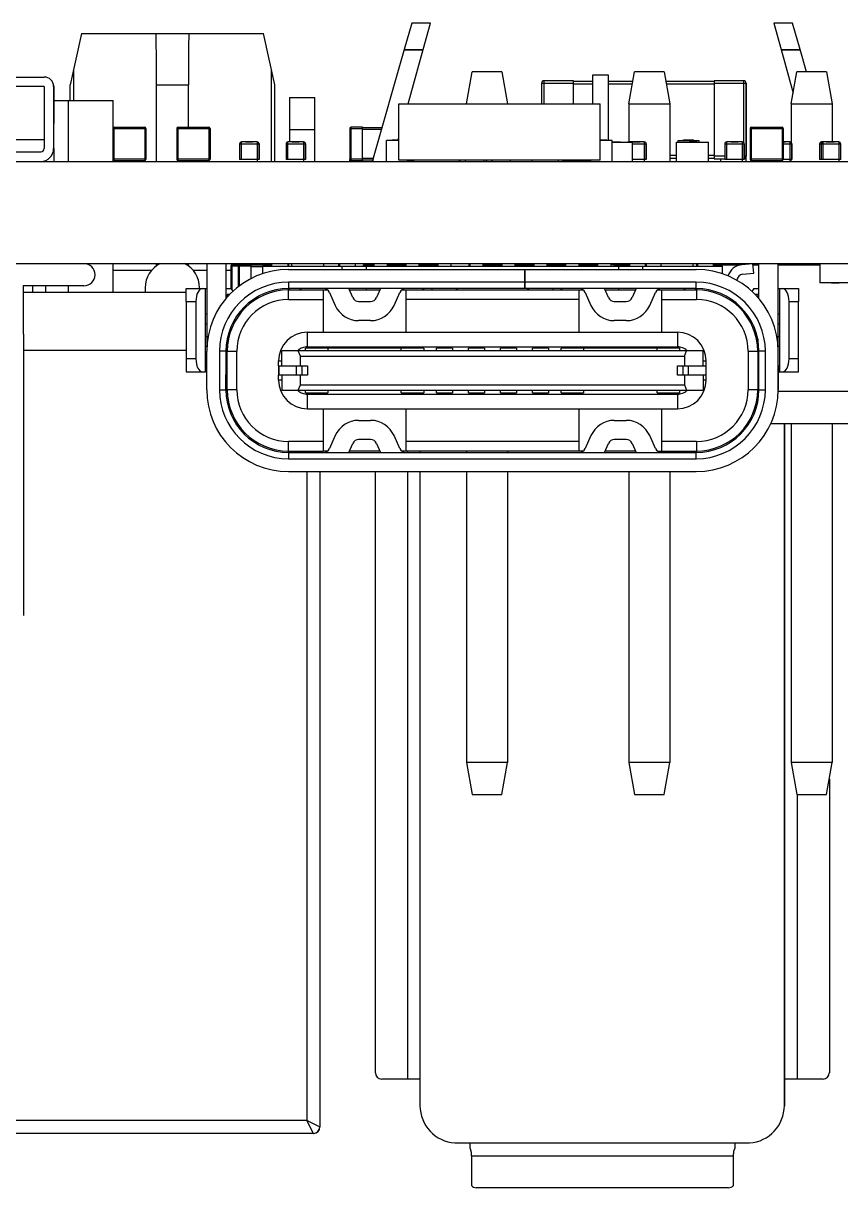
# Model space of a CAD drawing. Header units: inches. Extents: x -29 to 164, y -51 to 83.
# Drawn here: x 25.53 to 38.32, y 64.57 to 82.78 of the extents above; entities that cross this region are included whole.
import ezdxf

# ---------------------------------------------------------------- set-up
doc = ezdxf.new("R2010")
doc.units = ezdxf.units.IN
doc.header["$LTSCALE"] = 1.21
doc.header["$MEASUREMENT"] = 0
doc.layers.get('0').update_dxf_attribs({"linetype": 'CONTINUOUS'})

msp = doc.modelspace()

# ---------------------------------------------------------------- linework, layer by layer
at = {"color": 7, "linetype": 'Continuous'}
for p, q in [((31.606, 82.778), (31.488, 82.368)), ((31.901, 82.778), (31.606, 82.778)), ((31.787, 82.368), (31.901, 82.778)), ((37.27, 82.778), (37.384, 82.368)), ((37.566, 82.778), (37.27, 82.778)), ((37.683, 82.368), (37.566, 82.778)), ((26.439, 82.618), (26.264, 81.818)), ((26.439, 82.618), (29.289, 82.618)), ((29.464, 81.818), (29.289, 82.618)), ((31.488, 82.368), (31.004, 80.67)), ((31.488, 82.368), (31.787, 82.368)), ((31.488, 82.365), (31.786, 82.365)), ((31.551, 81.518), (31.787, 82.368)), ((37.384, 82.368), (37.574, 81.685)), ((37.384, 82.368), (37.683, 82.368)), ((37.385, 82.365), (37.684, 82.365)), ((37.783, 82.018), (37.683, 82.368)), ((26.314, 82.047), (26.314, 81.568)), ((27.613, 81.818), (27.613, 82.047)), ((28.113, 82.047), (28.113, 81.818)), ((29.414, 80.618), (29.414, 82.047)), ((32.465, 81.518), (32.553, 82.018)), ((33.017, 82.018), (32.553, 82.018)), ((33.017, 82.018), (33.105, 81.518)), ((34.436, 81.968), (34.436, 81.518)), ((34.686, 81.968), (34.436, 81.968)), ((34.686, 80.943), (34.686, 81.968)), ((35.005, 81.518), (35.093, 82.018)), ((35.557, 82.018), (35.093, 82.018)), ((35.557, 82.018), (35.645, 81.518)), ((37.545, 81.518), (37.633, 82.018)), ((38.097, 82.018), (37.633, 82.018)), ((38.097, 82.018), (38.185, 81.518)), ((14.806, 81.938), (25.855, 81.938)), ((25.855, 81.788), (14.806, 81.788)), ((25.855, 81.788), (25.855, 80.818)), ((26.005, 81.788), (26.005, 80.818)), ((26.008, 81.788), (26.008, 81.211)), ((26.264, 81.568), (26.264, 81.818)), ((27.613, 80.618), (27.613, 81.818)), ((27.613, 81.818), (28.113, 81.818)), ((28.113, 81.153), (28.113, 81.818)), ((29.464, 80.618), (29.464, 81.818)), ((33.638, 81.839), (33.638, 81.518)), ((33.638, 81.839), (34.138, 81.839)), ((33.678, 81.518), (33.678, 81.879)), ((34.138, 81.879), (33.678, 81.879)), ((34.138, 81.879), (34.138, 81.869)), ((34.138, 81.518), (34.138, 81.879)), ((34.436, 81.869), (34.138, 81.869)), ((34.138, 81.829), (34.436, 81.829)), ((34.139, 81.879), (34.139, 81.869)), ((35.067, 81.869), (34.687, 81.869)), ((34.687, 81.829), (35.06, 81.829)), ((36.338, 81.869), (35.583, 81.869)), ((35.59, 81.829), (36.338, 81.829)), ((36.338, 81.879), (36.338, 80.659)), ((36.798, 81.879), (36.338, 81.879)), ((36.338, 81.839), (36.838, 81.839)), ((36.798, 81.879), (36.798, 80.915)), ((36.838, 80.699), (36.838, 81.839)), ((36.838, 81.839), (36.838, 80.699)), ((36.839, 81.839), (36.839, 80.699)), ((29.693, 81.618), (29.693, 80.923)), ((29.693, 81.618), (30.093, 81.618)), ((30.093, 81.118), (30.093, 81.618)), ((26.008, 81.568), (26.937, 81.568)), ((26.237, 80.618), (26.237, 81.568)), ((26.937, 81.149), (26.937, 81.568)), ((31.404, 80.638), (31.404, 81.518)), ((31.404, 81.518), (34.554, 81.518)), ((34.554, 80.638), (34.554, 81.518)), ((34.555, 80.638), (34.555, 81.518)), ((35.005, 81.518), (35.005, 80.918)), ((35.005, 81.518), (35.645, 81.518)), ((35.645, 81.518), (35.645, 80.618)), ((37.545, 81.518), (37.545, 80.91)), ((37.545, 81.518), (38.185, 81.518)), ((38.185, 81.518), (38.185, 80.923)), ((26.007, 80.868), (26.007, 81.211)), ((26.007, 80.868), (26.007, 81.049)), ((26.929, 81.133), (26.929, 80.653)), ((26.929, 81.133), (27.449, 81.133)), ((26.949, 81.133), (26.949, 81.153)), ((26.949, 81.153), (27.429, 81.153)), ((26.949, 80.633), (26.949, 81.133)), ((27.429, 81.153), (27.429, 80.633)), ((27.449, 80.653), (27.449, 81.133)), ((27.449, 81.133), (27.449, 80.653)), ((27.931, 81.133), (27.931, 80.653)), ((27.931, 81.133), (28.451, 81.133)), ((27.951, 81.133), (27.951, 81.153)), ((27.951, 81.153), (28.431, 81.153)), ((27.951, 80.633), (27.951, 81.133)), ((28.431, 81.153), (28.431, 80.633)), ((28.451, 80.653), (28.451, 81.133)), ((28.451, 81.133), (28.451, 80.653)), ((29.693, 81.118), (30.093, 81.118)), ((30.093, 80.618), (30.093, 81.118)), ((30.638, 81.133), (30.638, 80.653)), ((30.638, 81.133), (30.838, 81.133)), ((30.658, 81.133), (30.658, 81.153)), ((30.838, 81.153), (30.658, 81.153)), ((30.658, 80.633), (30.658, 81.133)), ((30.838, 81.133), (30.838, 81.153)), ((30.838, 81.143), (30.838, 81.153)), ((30.838, 81.143), (30.838, 81.153)), ((30.838, 81.143), (30.838, 81.153)), ((30.838, 81.153), (30.838, 81.153)), ((30.838, 81.153), (30.838, 81.153)), ((30.838, 81.153), (30.838, 81.153)), ((31.139, 81.143), (30.838, 81.143)), ((30.838, 80.633), (30.838, 81.133)), ((30.838, 81.123), (31.133, 81.123)), ((36.839, 80.618), (36.839, 81.168)), ((36.839, 81.168), (36.839, 81.168)), ((36.9, 81.133), (36.9, 80.653)), ((36.9, 81.133), (37.42, 81.133)), ((36.92, 81.133), (36.92, 81.153)), ((36.92, 81.153), (37.4, 81.153)), ((36.92, 80.633), (36.92, 81.133)), ((37.4, 81.153), (37.4, 80.633)), ((37.42, 80.653), (37.42, 81.133)), ((37.42, 81.133), (37.42, 80.653)), ((25.856, 80.958), (15.356, 80.958)), ((28.914, 80.892), (28.914, 80.648)), ((28.914, 80.892), (29.219, 80.892)), ((28.945, 80.648), (28.945, 80.923)), ((29.189, 80.923), (28.945, 80.923)), ((29.01, 80.923), (29.01, 80.925)), ((29.01, 80.925), (29.117, 80.925)), ((29.055, 80.923), (29.055, 80.925)), ((29.073, 80.925), (29.073, 80.923)), ((29.117, 80.925), (29.117, 80.923)), ((29.189, 80.923), (29.189, 80.618)), ((29.219, 80.648), (29.219, 80.892)), ((29.219, 80.892), (29.219, 80.648)), ((29.641, 80.892), (29.641, 80.648)), ((29.641, 80.892), (29.946, 80.892)), ((29.671, 80.648), (29.671, 80.923)), ((29.915, 80.923), (29.671, 80.923)), ((29.737, 80.923), (29.737, 80.925)), ((29.737, 80.925), (29.844, 80.925)), ((29.781, 80.923), (29.781, 80.925)), ((29.799, 80.925), (29.799, 80.923)), ((29.844, 80.925), (29.844, 80.923)), ((29.915, 80.923), (29.915, 80.618)), ((29.946, 80.648), (29.946, 80.892)), ((29.946, 80.892), (29.946, 80.648)), ((31.21, 80.618), (31.21, 80.943)), ((31.404, 80.943), (31.21, 80.943)), ((31.301, 80.943), (31.301, 80.953)), ((31.301, 80.953), (31.404, 80.953)), ((31.305, 80.943), (31.305, 80.953)), ((31.393, 80.953), (31.404, 80.992)), ((34.555, 80.953), (34.659, 80.953)), ((34.74, 80.943), (34.555, 80.943)), ((34.655, 80.943), (34.655, 80.953)), ((34.659, 80.943), (34.659, 80.953)), ((34.74, 80.618), (34.74, 80.943)), ((34.74, 80.618), (34.74, 80.943)), ((34.74, 80.918), (35.058, 80.918)), ((34.754, 80.919), (34.754, 80.918)), ((34.874, 80.919), (34.754, 80.919)), ((34.756, 80.919), (34.756, 80.918)), ((34.77, 80.919), (34.77, 80.918)), ((34.792, 80.918), (34.792, 80.919)), ((34.799, 80.919), (34.799, 80.918)), ((34.839, 80.919), (34.839, 80.918)), ((34.874, 80.919), (34.874, 80.918)), ((35.001, 80.918), (35.001, 80.923)), ((35.245, 80.923), (35.001, 80.923)), ((35.058, 80.618), (35.058, 80.918)), ((35.059, 80.618), (35.059, 80.918)), ((35.059, 80.892), (35.275, 80.892)), ((35.073, 80.925), (35.073, 80.923)), ((35.073, 80.925), (35.18, 80.925)), ((35.074, 80.925), (35.074, 80.923)), ((35.083, 80.925), (35.083, 80.923)), ((35.091, 80.923), (35.091, 80.925)), ((35.18, 80.925), (35.18, 80.923)), ((35.18, 80.923), (35.18, 80.925)), ((35.245, 80.923), (35.245, 80.618)), ((35.275, 80.648), (35.275, 80.892)), ((35.275, 80.892), (35.275, 80.648)), ((35.751, 80.618), (35.751, 80.918)), ((35.751, 80.918), (36.251, 80.918)), ((35.776, 80.918), (35.776, 80.943)), ((35.776, 80.943), (36.106, 80.943)), ((35.857, 80.943), (35.857, 80.953)), ((35.857, 80.953), (36.014, 80.953)), ((35.936, 80.943), (35.936, 80.953)), ((35.947, 80.919), (35.947, 80.918)), ((36.067, 80.919), (35.947, 80.919)), ((35.949, 80.919), (35.949, 80.918)), ((35.963, 80.919), (35.963, 80.918)), ((35.985, 80.918), (35.985, 80.919)), ((35.992, 80.919), (35.992, 80.918)), ((36.014, 80.943), (36.014, 80.953)), ((36.032, 80.919), (36.032, 80.918)), ((36.067, 80.919), (36.067, 80.918)), ((36.106, 80.918), (36.106, 80.943)), ((36.106, 80.918), (36.106, 80.943)), ((36.251, 80.618), (36.251, 80.918)), ((36.252, 80.618), (36.252, 80.918)), ((36.504, 80.892), (36.504, 80.648)), ((36.504, 80.892), (36.809, 80.892)), ((36.534, 80.648), (36.534, 80.923)), ((36.778, 80.923), (36.534, 80.923)), ((36.606, 80.925), (36.606, 80.923)), ((36.606, 80.925), (36.713, 80.925)), ((36.608, 80.925), (36.608, 80.923)), ((36.616, 80.925), (36.616, 80.923)), ((36.625, 80.923), (36.625, 80.925)), ((36.713, 80.925), (36.713, 80.923)), ((36.713, 80.923), (36.713, 80.925)), ((36.778, 80.923), (36.778, 80.618)), ((36.809, 80.648), (36.809, 80.892)), ((36.809, 80.892), (36.809, 80.648)), ((37.42, 80.925), (37.455, 80.925)), ((37.52, 80.923), (37.42, 80.923)), ((37.42, 80.892), (37.551, 80.892)), ((37.455, 80.925), (37.455, 80.923)), ((37.455, 80.923), (37.455, 80.925)), ((37.52, 80.923), (37.52, 80.618)), ((37.551, 80.648), (37.551, 80.892)), ((37.551, 80.892), (37.551, 80.648)), ((37.988, 80.892), (37.988, 80.648)), ((37.988, 80.892), (38.318, 80.892)), ((38.013, 80.892), (38.013, 80.648)), ((38.019, 80.91), (38.019, 80.923)), ((38.287, 80.923), (38.019, 80.923)), ((38.044, 80.648), (38.044, 80.923)), ((38.09, 80.925), (38.09, 80.923)), ((38.091, 80.925), (38.222, 80.925)), ((38.092, 80.925), (38.092, 80.923)), ((38.101, 80.925), (38.101, 80.923)), ((38.109, 80.923), (38.109, 80.925)), ((38.115, 80.925), (38.115, 80.923)), ((38.117, 80.925), (38.117, 80.923)), ((38.125, 80.925), (38.125, 80.923)), ((38.134, 80.923), (38.134, 80.925)), ((38.222, 80.925), (38.222, 80.923)), ((38.222, 80.923), (38.222, 80.925)), ((38.287, 80.923), (38.287, 80.618)), ((38.318, 80.648), (38.318, 80.892)), ((24.705, 80.768), (25.805, 80.768)), ((26.007, 80.818), (26.007, 80.618)), ((35.752, 80.709), (35.645, 80.709)), ((36.338, 80.709), (36.251, 80.709)), ((36.504, 80.699), (36.338, 80.699)), ((36.838, 80.699), (36.809, 80.699)), ((36.839, 80.618), (36.839, 80.699)), ((7.879, 80.618), (57.889, 80.618)), ((25.857, 80.626), (25.857, 80.618)), ((27.449, 80.653), (26.929, 80.653)), ((26.937, 80.618), (26.937, 80.638)), ((26.949, 80.633), (27.429, 80.633)), ((28.451, 80.653), (27.931, 80.653)), ((27.951, 80.633), (28.431, 80.633)), ((28.113, 80.618), (28.113, 80.633)), ((29.219, 80.648), (28.914, 80.648)), ((29.946, 80.648), (29.641, 80.648)), ((30.838, 80.653), (30.638, 80.653)), ((30.639, 80.618), (30.639, 80.647)), ((30.658, 80.633), (30.838, 80.633)), ((31.003, 80.663), (30.838, 80.663)), ((30.838, 80.633), (30.838, 80.643)), ((30.838, 80.633), (30.838, 80.643)), ((30.838, 80.633), (30.838, 80.643)), ((30.838, 80.643), (31.002, 80.643)), ((30.838, 80.633), (30.838, 80.633)), ((30.838, 80.633), (30.838, 80.633)), ((30.838, 80.633), (30.838, 80.633)), ((30.839, 80.643), (30.839, 80.618)), ((30.839, 80.643), (30.839, 80.643)), ((34.554, 80.638), (31.404, 80.638)), ((31.54, 80.618), (31.54, 80.638)), ((31.54, 80.638), (31.54, 80.618)), ((31.54, 80.633), (31.618, 80.633)), ((31.618, 80.638), (31.618, 80.633)), ((31.618, 80.633), (31.618, 80.633)), ((31.618, 80.633), (31.618, 80.633)), ((31.618, 80.633), (31.618, 80.633)), ((31.639, 80.618), (31.639, 80.638)), ((32.347, 80.638), (32.347, 80.618)), ((32.366, 80.618), (32.366, 80.625)), ((32.449, 80.618), (32.449, 80.638)), ((32.736, 80.638), (32.736, 80.618)), ((32.779, 80.618), (32.779, 80.638)), ((32.779, 80.638), (32.779, 80.618)), ((32.866, 80.618), (32.866, 80.638)), ((32.866, 80.638), (32.866, 80.618)), ((33.147, 80.638), (33.147, 80.618)), ((33.487, 80.638), (33.487, 80.618)), ((33.897, 80.638), (33.897, 80.618)), ((33.975, 80.633), (33.975, 80.638)), ((33.975, 80.633), (34.41, 80.633)), ((34.039, 80.633), (34.039, 80.618)), ((34.41, 80.618), (34.41, 80.638)), ((35.275, 80.648), (35.059, 80.648)), ((35.645, 80.669), (35.752, 80.669)), ((36.252, 80.669), (36.338, 80.669)), ((36.338, 80.659), (36.504, 80.659)), ((36.439, 80.659), (36.439, 80.618)), ((36.809, 80.648), (36.504, 80.648)), ((37.42, 80.653), (36.9, 80.653)), ((36.92, 80.633), (37.4, 80.633)), ((37.551, 80.648), (37.42, 80.648)), ((37.545, 80.631), (37.545, 80.618)), ((38.318, 80.648), (37.988, 80.648)), ((57.889, 79.018), (7.879, 79.018)), ((26.937, 78.568), (26.937, 79.018)), ((26.937, 78.918), (27.539, 78.918)), ((27.613, 78.987), (27.613, 79.018)), ((28.113, 78.987), (28.113, 79.018)), ((28.187, 78.918), (28.4, 78.918)), ((28.399, 79.018), (28.399, 77.654)), ((28.699, 79.018), (28.699, 78.472)), ((28.699, 78.918), (28.775, 78.918)), ((28.775, 78.983), (28.775, 78.628)), ((28.775, 78.983), (29.094, 78.983)), ((28.795, 78.611), (28.795, 79.003)), ((29.094, 79.003), (28.795, 79.003)), ((28.893, 78.983), (28.893, 78.655)), ((28.894, 78.983), (28.894, 78.655)), ((28.913, 79.003), (28.913, 79.003)), ((28.914, 78.672), (28.914, 79.003)), ((28.934, 79.018), (28.934, 79.003)), ((29.034, 79.018), (29.034, 79.003)), ((29.094, 79.003), (29.094, 78.993)), ((29.094, 79.003), (29.094, 78.993)), ((29.094, 78.783), (29.094, 79.003)), ((29.094, 78.993), (29.094, 79.003)), ((29.094, 79.003), (29.094, 79.003)), ((29.42, 78.993), (29.094, 78.993)), ((29.094, 78.973), (29.27, 78.973)), ((29.12, 78.993), (29.12, 79.018)), ((29.15, 78.993), (29.15, 79.018)), ((29.27, 78.978), (29.27, 78.859)), ((29.27, 78.978), (36.47, 78.978)), ((29.42, 78.978), (29.42, 79.018)), ((29.67, 79.018), (29.67, 78.978)), ((29.685, 78.993), (29.67, 78.993)), ((29.679, 78.928), (36.059, 78.928)), ((29.685, 78.978), (29.685, 79.018)), ((29.73, 78.978), (29.73, 79.018)), ((30.23, 78.978), (30.23, 79.018)), ((30.46, 79.018), (30.46, 78.978)), ((30.48, 78.978), (30.48, 79.018)), ((30.52, 78.928), (30.52, 78.978)), ((30.72, 79.018), (30.72, 78.978)), ((30.846, 78.978), (30.85, 79.001)), ((30.85, 79.001), (30.87, 79.001)), ((30.87, 79.001), (30.866, 78.978)), ((30.87, 79.001), (31.02, 79.001)), ((30.9, 78.928), (30.9, 78.978)), ((31.02, 78.978), (31.02, 79.018)), ((31.22, 79.018), (31.22, 78.978)), ((31.22, 79.001), (31.52, 79.001)), ((31.52, 78.978), (31.52, 79.018)), ((31.72, 79.018), (31.72, 78.978)), ((31.72, 79.001), (32, 79.001)), ((32, 79.018), (32, 78.978)), ((32.02, 78.978), (32.02, 79.018)), ((32.22, 79.018), (32.22, 78.978)), ((32.5, 79.018), (32.5, 78.978)), ((32.5, 79.001), (32.52, 79.001)), ((32.52, 78.978), (32.52, 79.018)), ((32.72, 79.018), (32.72, 78.978)), ((32.72, 79.001), (33.02, 79.001)), ((33.02, 78.978), (33.02, 79.018)), ((33.22, 79.018), (33.22, 78.978)), ((33.22, 79.001), (33.52, 79.001)), ((33.369, 78.928), (33.369, 78.628)), ((33.369, 78.898), (33.379, 78.898)), ((33.379, 78.628), (33.379, 78.928)), ((33.52, 78.978), (33.52, 79.018)), ((33.72, 79.018), (33.72, 78.978)), ((33.72, 78.998), (34.02, 78.998)), ((34.02, 78.978), (34.02, 79.018)), ((34.22, 79.018), (34.22, 78.978)), ((34.22, 78.998), (34.52, 78.998)), ((34.455, 79.018), (34.455, 78.998)), ((34.52, 78.978), (34.52, 79.018)), ((34.72, 79.018), (34.72, 78.978)), ((34.742, 79.003), (34.72, 79.005)), ((34.77, 78.998), (35.02, 78.998)), ((34.84, 78.978), (34.84, 78.928)), ((35.02, 78.978), (35.02, 79.018)), ((35.22, 78.928), (35.22, 78.978)), ((35.26, 79.018), (35.26, 78.978)), ((35.26, 78.998), (35.28, 78.998)), ((35.28, 78.978), (35.28, 79.018)), ((35.51, 78.978), (35.51, 79.018)), ((36.01, 78.978), (36.01, 79.018)), ((36.06, 79.018), (36.06, 78.978)), ((36.06, 78.998), (36.08, 78.998)), ((36.08, 78.978), (36.08, 79.018)), ((36.32, 79.018), (36.32, 78.978)), ((36.32, 78.998), (36.745, 78.998)), ((36.47, 78.858), (36.47, 78.978)), ((36.595, 79.018), (36.595, 78.998)), ((36.944, 79.018), (36.773, 79.003)), ((36.786, 78.854), (36.957, 78.869)), ((36.957, 78.869), (36.944, 79.017)), ((36.946, 78.998), (37.039, 78.998)), ((36.995, 79.018), (36.995, 78.998)), ((37.039, 78.471), (37.039, 79.018)), ((37.339, 77.648), (37.339, 79.018)), ((37.339, 78.998), (37.992, 78.998)), ((37.992, 79.018), (37.992, 78.718)), ((26.479, 78.672), (25.53, 78.672)), ((25.533, 77.918), (25.533, 78.672)), ((25.677, 78.568), (25.677, 78.672)), ((25.885, 78.568), (25.885, 78.672)), ((26.237, 78.568), (26.237, 78.672)), ((29.679, 78.728), (29.679, 78.628)), ((33.369, 78.728), (29.679, 78.728)), ((36.059, 78.728), (33.379, 78.728)), ((36.059, 78.628), (36.059, 78.728)), ((38.492, 78.718), (37.992, 78.718)), ((38.176, 78.717), (38.176, 78.718)), ((38.176, 78.717), (38.296, 78.717)), ((38.211, 78.717), (38.211, 78.718)), ((38.251, 78.717), (38.251, 78.718)), ((38.258, 78.718), (38.258, 78.717)), ((38.28, 78.717), (38.28, 78.718)), ((38.294, 78.717), (38.294, 78.718)), ((38.296, 78.717), (38.296, 78.718)), ((28.08, 78.568), (25.533, 78.568)), ((27.438, 78.643), (27.438, 78.568)), ((28.08, 78.428), (28.08, 78.628)), ((28.08, 78.628), (28.38, 78.628)), ((28.288, 78.628), (28.288, 78.643)), ((28.38, 77.328), (28.38, 78.628)), ((28.38, 78.628), (28.399, 78.628)), ((28.699, 78.628), (28.78, 78.628)), ((28.72, 78.538), (28.72, 78.493)), ((28.762, 78.538), (28.72, 78.538)), ((28.814, 78.587), (28.78, 78.628)), ((29.675, 78.608), (30.22, 78.608)), ((33.369, 78.628), (29.679, 78.628)), ((29.68, 78.458), (29.68, 78.608)), ((30.22, 78.608), (30.22, 77.948)), ((30.22, 78.608), (30.288, 78.608)), ((30.321, 78.569), (30.41, 78.367)), ((30.684, 78.488), (30.622, 78.628)), ((30.631, 78.608), (31.108, 78.608)), ((30.9, 78.608), (30.9, 78.628)), ((31.117, 78.628), (31.055, 78.488)), ((31.33, 78.367), (31.418, 78.569)), ((31.451, 78.608), (34.22, 78.608)), ((31.52, 77.948), (31.52, 78.608)), ((31.798, 78.608), (31.77, 78.628)), ((31.92, 78.628), (31.92, 78.608)), ((32.321, 78.608), (32.293, 78.628)), ((36.059, 78.628), (33.369, 78.628)), ((33.447, 78.628), (33.418, 78.608)), ((33.82, 78.608), (33.82, 78.628)), ((33.97, 78.628), (33.941, 78.608)), ((34.22, 78.608), (34.22, 77.948)), ((34.22, 78.608), (34.288, 78.608)), ((34.321, 78.569), (34.41, 78.367)), ((34.684, 78.488), (34.622, 78.628)), ((34.631, 78.608), (35.108, 78.608)), ((34.84, 78.628), (34.84, 78.608)), ((35.117, 78.628), (35.055, 78.488)), ((35.33, 78.367), (35.418, 78.569)), ((35.451, 78.608), (36.065, 78.608)), ((35.52, 77.948), (35.52, 78.608)), ((36.06, 78.608), (36.06, 78.458)), ((36.96, 78.628), (36.925, 78.586)), ((36.96, 78.628), (37.04, 78.628)), ((37.02, 78.538), (36.977, 78.538)), ((37.02, 78.538), (37.02, 78.491)), ((37.339, 78.628), (37.66, 78.628)), ((37.36, 78.628), (37.36, 77.328)), ((37.66, 78.628), (37.66, 78.428)), ((28.08, 78.428), (28.08, 77.328)), ((28.08, 78.428), (28.23, 78.428)), ((28.23, 78.428), (28.23, 77.528)), ((29.68, 78.458), (30.22, 78.458)), ((30.776, 78.428), (30.964, 78.428)), ((34.22, 78.458), (31.52, 78.458)), ((34.776, 78.428), (34.964, 78.428)), ((35.52, 78.458), (36.06, 78.458)), ((37.51, 77.528), (37.51, 78.428)), ((37.51, 78.428), (37.66, 78.428)), ((37.66, 77.328), (37.66, 78.428)), ((28.4, 78.228), (28.38, 78.228)), ((30.964, 78.128), (30.776, 78.128)), ((34.964, 78.128), (34.776, 78.128)), ((37.36, 78.228), (37.34, 78.228)), ((28.38, 78.078), (28.4, 78.078)), ((29.974, 77.718), (29.974, 77.948)), ((29.974, 77.948), (35.764, 77.948)), ((35.764, 77.948), (35.764, 77.718)), ((37.34, 78.078), (37.36, 78.078)), ((25.533, 77.918), (25.533, 74.518)), ((28.4, 77.878), (28.38, 77.878)), ((28.72, 77.842), (28.72, 77.65)), ((37.02, 77.84), (37.02, 77.648)), ((37.36, 77.878), (37.34, 77.878)), ((25.533, 77.668), (28.08, 77.668)), ((28.38, 77.728), (28.4, 77.728)), ((28.399, 77.048), (28.399, 77.648)), ((28.599, 77.648), (28.599, 77.048)), ((28.699, 77.648), (28.599, 77.648)), ((28.699, 77.648), (28.699, 77.048)), ((28.72, 77.048), (28.72, 77.648)), ((28.72, 77.648), (28.87, 77.648)), ((28.87, 77.048), (28.87, 77.648)), ((29.574, 77.423), (29.574, 77.658)), ((36.164, 77.658), (29.574, 77.658)), ((29.864, 77.573), (29.83, 77.658)), ((29.944, 77.664), (29.944, 77.698)), ((30.294, 77.698), (29.944, 77.698)), ((29.944, 77.659), (29.944, 77.664)), ((29.974, 77.718), (35.764, 77.718)), ((30.294, 77.698), (30.294, 77.658)), ((31.794, 77.698), (30.294, 77.698)), ((31.444, 77.658), (31.444, 77.698)), ((31.794, 77.698), (31.794, 77.658)), ((31.794, 77.663), (31.994, 77.663)), ((31.795, 77.663), (31.795, 77.658)), ((31.994, 77.658), (31.994, 77.698)), ((32.244, 77.698), (31.994, 77.698)), ((32.244, 77.698), (32.244, 77.658)), ((32.244, 77.663), (32.494, 77.663)), ((32.494, 77.658), (32.494, 77.698)), ((32.744, 77.698), (32.494, 77.698)), ((32.744, 77.698), (32.744, 77.658)), ((32.744, 77.663), (32.994, 77.663)), ((32.745, 77.663), (32.745, 77.658)), ((32.994, 77.658), (32.994, 77.698)), ((33.244, 77.698), (32.994, 77.698)), ((33.244, 77.698), (33.244, 77.658)), ((33.244, 77.663), (33.494, 77.663)), ((33.245, 77.663), (33.245, 77.658)), ((33.494, 77.658), (33.494, 77.698)), ((33.744, 77.698), (33.494, 77.698)), ((33.744, 77.698), (33.744, 77.658)), ((33.744, 77.663), (33.944, 77.663)), ((33.944, 77.658), (33.944, 77.698)), ((34.294, 77.698), (33.944, 77.698)), ((34.294, 77.698), (34.294, 77.658)), ((35.794, 77.698), (34.294, 77.698)), ((35.444, 77.658), (35.444, 77.698)), ((35.794, 77.698), (35.794, 77.664)), ((35.794, 77.659), (35.794, 77.664)), ((35.873, 77.573), (35.907, 77.658)), ((36.164, 77.423), (36.164, 77.658)), ((36.87, 77.648), (36.87, 77.048)), ((36.87, 77.648), (37.02, 77.648)), ((37.02, 77.648), (37.02, 77.048)), ((37.039, 77.048), (37.039, 77.648)), ((37.139, 77.648), (37.039, 77.648)), ((37.139, 77.048), (37.139, 77.648)), ((37.339, 77.048), (37.339, 77.648)), ((37.34, 77.728), (37.36, 77.728)), ((28.23, 77.528), (28.08, 77.528)), ((28.7, 77.423), (28.72, 77.423)), ((28.714, 77.273), (28.714, 77.423)), ((29.524, 77.423), (29.524, 77.498)), ((29.524, 77.498), (29.574, 77.498)), ((29.524, 77.423), (29.524, 77.273)), ((29.524, 77.423), (29.974, 77.423)), ((29.531, 77.273), (29.531, 77.423)), ((29.799, 77.423), (29.799, 77.273)), ((29.864, 77.423), (29.864, 77.573)), ((29.864, 77.573), (35.873, 77.573)), ((29.891, 77.273), (29.891, 77.423)), ((29.974, 77.423), (29.974, 77.273)), ((35.764, 77.273), (35.764, 77.423)), ((35.764, 77.423), (36.214, 77.423)), ((35.846, 77.423), (35.846, 77.273)), ((35.873, 77.573), (35.873, 77.423)), ((35.939, 77.273), (35.939, 77.423)), ((36.164, 77.498), (36.214, 77.498)), ((36.207, 77.423), (36.207, 77.273)), ((36.214, 77.423), (36.214, 77.498)), ((36.214, 77.273), (36.214, 77.423)), ((37.02, 77.423), (37.039, 77.423)), ((37.025, 77.423), (37.025, 77.273)), ((37.34, 77.428), (37.34, 77.048)), ((37.66, 77.528), (37.51, 77.528)), ((28.08, 77.328), (28.38, 77.328)), ((28.399, 77.328), (28.38, 77.328)), ((28.7, 77.273), (28.7, 77.278)), ((28.7, 77.048), (28.7, 77.273)), ((28.72, 77.273), (28.7, 77.273)), ((29.524, 77.198), (29.524, 77.273)), ((29.974, 77.273), (29.524, 77.273)), ((29.574, 77.273), (29.574, 77.038)), ((29.864, 77.123), (29.864, 77.273)), ((36.214, 77.273), (35.764, 77.273)), ((35.873, 77.273), (35.873, 77.123)), ((36.164, 77.273), (36.164, 77.038)), ((36.214, 77.198), (36.214, 77.273)), ((37.039, 77.273), (37.02, 77.273)), ((37.34, 77.328), (37.66, 77.328)), ((28.599, 77.048), (28.699, 77.048)), ((28.87, 77.048), (28.72, 77.048)), ((29.574, 77.198), (29.524, 77.198)), ((29.574, 77.038), (36.164, 77.038)), ((29.83, 77.038), (29.864, 77.123)), ((29.864, 77.123), (35.873, 77.123)), ((29.944, 76.998), (29.944, 77.033)), ((30.294, 77.038), (30.294, 76.998)), ((31.444, 76.998), (31.444, 77.038)), ((31.794, 77.038), (31.794, 76.998)), ((31.994, 76.998), (31.994, 77.038)), ((32.244, 77.038), (32.244, 76.998)), ((32.494, 76.998), (32.494, 77.038)), ((32.744, 77.038), (32.744, 76.998)), ((32.994, 76.998), (32.994, 77.038)), ((33.244, 77.038), (33.244, 76.998)), ((33.494, 76.998), (33.494, 77.038)), ((33.744, 77.038), (33.744, 76.998)), ((33.944, 76.998), (33.944, 77.038)), ((34.294, 77.038), (34.294, 76.998)), ((35.444, 76.998), (35.444, 77.038)), ((35.794, 77.033), (35.794, 76.998)), ((35.873, 77.123), (35.907, 77.038)), ((36.214, 77.198), (36.164, 77.198)), ((37.02, 77.048), (36.87, 77.048)), ((37.039, 77.048), (37.139, 77.048)), ((29.944, 76.998), (30.294, 76.998)), ((29.974, 76.748), (29.974, 76.978)), ((29.974, 76.978), (35.764, 76.978)), ((31.444, 76.998), (31.794, 76.998)), ((31.994, 76.998), (32.244, 76.998)), ((32.494, 76.998), (32.744, 76.998)), ((32.994, 76.998), (33.244, 76.998)), ((33.494, 76.998), (33.744, 76.998)), ((33.944, 76.998), (34.294, 76.998)), ((35.444, 76.998), (35.794, 76.998)), ((35.764, 76.978), (35.764, 76.748)), ((41.382, 77.018), (37.336, 77.018)), ((29.974, 76.748), (35.764, 76.748)), ((30.22, 76.748), (30.22, 76.088)), ((31.52, 76.088), (31.52, 76.748)), ((34.22, 76.748), (34.22, 76.088)), ((35.52, 76.088), (35.52, 76.748)), ((28.87, 76.497), (28.87, 76.533)), ((30.776, 76.568), (30.964, 76.568)), ((34.776, 76.568), (34.964, 76.568)), ((36.87, 76.499), (36.87, 76.533)), ((37.218, 76.518), (41.675, 76.518)), ((37.436, 76.518), (37.436, 65.851)), ((37.44, 66.268), (37.44, 76.518)), ((37.545, 76.518), (37.545, 71.218)), ((38.185, 76.518), (38.185, 71.218)), ((28.965, 76.378), (28.992, 76.378)), ((30.41, 76.33), (30.321, 76.128)), ((31.418, 76.128), (31.33, 76.33)), ((34.41, 76.33), (34.321, 76.128)), ((35.418, 76.128), (35.33, 76.33)), ((36.775, 76.378), (36.747, 76.378)), ((29.68, 76.088), (29.68, 76.238)), ((30.22, 76.238), (29.68, 76.238)), ((30.622, 76.068), (30.684, 76.209)), ((30.964, 76.268), (30.776, 76.268)), ((31.055, 76.209), (31.117, 76.068)), ((34.22, 76.238), (31.52, 76.238)), ((34.622, 76.068), (34.684, 76.209)), ((34.964, 76.268), (34.776, 76.268)), ((35.055, 76.209), (35.117, 76.068)), ((36.06, 76.238), (35.52, 76.238)), ((36.06, 76.238), (36.06, 76.088)), ((29.675, 76.088), (30.22, 76.088)), ((29.679, 76.068), (29.679, 75.968)), ((29.679, 76.068), (36.059, 76.068)), ((29.679, 75.968), (36.059, 75.968)), ((29.967, 76.088), (29.967, 76.068)), ((30.167, 76.088), (30.167, 76.068)), ((30.171, 76.088), (30.171, 76.068)), ((30.288, 76.088), (30.22, 76.088)), ((31.108, 76.088), (30.631, 76.088)), ((34.22, 76.088), (31.451, 76.088)), ((31.545, 76.068), (31.545, 76.088)), ((31.736, 76.088), (31.736, 76.068)), ((32.465, 76.088), (32.465, 76.068)), ((33.105, 76.088), (33.105, 76.068)), ((34.288, 76.088), (34.22, 76.088)), ((35.108, 76.088), (34.631, 76.088)), ((35.451, 76.088), (36.065, 76.088)), ((35.645, 76.088), (35.645, 76.068)), ((36.059, 75.968), (36.059, 76.068)), ((29.679, 75.768), (36.059, 75.768)), ((29.967, 75.768), (29.967, 65.618)), ((30.167, 75.768), (30.167, 65.518)), ((30.171, 75.768), (30.171, 65.518)), ((31.04, 66.365), (31.04, 75.768)), ((31.545, 66.268), (31.545, 75.768)), ((31.736, 75.768), (31.736, 65.851)), ((32.465, 75.768), (32.465, 71.218)), ((33.105, 75.768), (33.105, 71.218)), ((35.005, 75.768), (35.005, 71.218)), ((35.645, 75.768), (35.645, 71.218)), ((25.533, 74.518), (25.533, 73.518)), ((25.533, 74.518), (25.533, 74.518)), ((33.105, 71.218), (32.465, 71.218)), ((32.465, 71.218), (32.553, 70.718)), ((33.017, 70.718), (33.105, 71.218)), ((35.645, 71.218), (35.005, 71.218)), ((35.005, 71.218), (35.093, 70.718)), ((35.557, 70.718), (35.645, 71.218)), ((38.185, 71.218), (37.545, 71.218)), ((37.545, 71.218), (37.633, 70.718)), ((38.097, 70.718), (38.185, 71.218)), ((38.14, 70.961), (38.14, 66.365)), ((32.553, 70.718), (33.017, 70.718)), ((35.093, 70.718), (35.557, 70.718)), ((37.633, 70.718), (38.097, 70.718)), ((37.634, 70.718), (37.634, 66.268)), ((31.736, 66.268), (31.137, 66.268)), ((38.042, 66.268), (37.44, 66.268)), ((37.44, 65.851), (37.44, 66.268)), ((29.967, 65.618), (14.327, 65.618)), ((30.144, 65.529), (29.967, 65.618)), ((29.967, 65.618), (30.067, 65.418)), ((30.067, 65.418), (14.227, 65.418)), ((30.167, 65.518), (30.144, 65.529)), ((32.281, 65.268), (36.891, 65.268)), ((32.519, 65.181), (32.519, 65.268)), ((36.661, 65.268), (36.661, 65.181)), ((36.64, 65.063), (32.54, 65.063)), ((32.54, 65.063), (32.54, 64.605)), ((36.64, 64.605), (36.64, 65.063)), ((36.563, 64.568), (32.616, 64.568))]:
    msp.add_line(p, q, dxfattribs=at)
for centre, radius, start, end in [((25.855, 81.788), 0.15, 0, 90), ((33.678, 81.839), 0.04, 90, 180), ((36.798, 81.839), 0.04, 0, 90), ((36.798, 81.839), 0.04, 0, 90), ((36.798, 81.839), 0.04, 0, 90), ((36.799, 81.839), 0.04, 0, 90), ((26.949, 81.133), 0.02, 90, 180), ((27.429, 81.133), 0.02, 0, 90), ((27.429, 81.133), 0.02, 0, 90), ((27.951, 81.133), 0.02, 90, 180), ((28.431, 81.133), 0.02, 0, 90), ((28.431, 81.133), 0.02, 0, 90), ((30.658, 81.133), 0.02, 90, 180), ((36.92, 81.133), 0.02, 90, 180), ((37.4, 81.133), 0.02, 0, 90), ((37.4, 81.133), 0.02, 0, 90), ((28.945, 80.892), 0.0305, 90, 180), ((29.189, 80.892), 0.0305, 360, 90), ((29.189, 80.892), 0.0305, 360, 25.493), ((29.671, 80.892), 0.0305, 90, 180), ((29.915, 80.892), 0.0305, 360, 90), ((29.915, 80.892), 0.0305, 360, 25.493), ((35.001, 80.892), 0.0305, 90, 122.5051), ((35.245, 80.892), 0.0305, 0, 90), ((35.245, 80.892), 0.0305, 0, 25.4932), ((36.534, 80.892), 0.0305, 90, 180), ((36.778, 80.892), 0.0305, 0, 90), ((36.778, 80.892), 0.0305, 0, 25.4932), ((37.52, 80.892), 0.0305, 0, 90), ((37.521, 80.892), 0.0305, 0, 25.4932), ((38.019, 80.892), 0.0305, 90, 180), ((38.044, 80.892), 0.0305, 90, 180), ((38.287, 80.892), 0.0305, 0, 90), ((38.287, 80.892), 0.0305, 0, 25.4932), ((25.805, 80.818), 0.2, 270, 0), ((25.805, 80.818), 0.05, 270, 360), ((36.798, 80.699), 0.04, 285.0407, 0), ((36.799, 80.699), 0.04, 284.5691, 0), ((36.798, 80.699), 0.04, 285.8574, 0), ((36.798, 80.699), 0.04, 285.3543, 0), ((26.949, 80.653), 0.02, 180, 270), ((27.429, 80.653), 0.02, 270, 0), ((27.429, 80.653), 0.02, 270, 0), ((27.951, 80.653), 0.02, 180, 270), ((28.431, 80.653), 0.02, 270, 0), ((28.431, 80.653), 0.02, 270, 0), ((30.658, 80.653), 0.02, 180, 270), ((31.986, 80.481), 1, 169.1494, 172.1571), ((31.618, 80.653), 0.02, 270, 309.0618), ((31.618, 80.653), 0.02, 270, 309.062), ((31.618, 80.653), 0.02, 270, 309.0618), ((31.618, 80.653), 0.02, 270, 309.062), ((31.618, 80.653), 0.02, 270, 309.0618), ((31.618, 80.653), 0.02, 270, 309.062), ((31.618, 80.653), 0.02, 270, 309.0618), ((31.618, 80.653), 0.02, 270, 309.062), ((33.975, 80.653), 0.02, 230.9379, 270), ((36.92, 80.653), 0.02, 180, 270), ((37.4, 80.653), 0.02, 270, 0), ((37.4, 80.653), 0.02, 270, 0), ((26.479, 78.845), 0.173, 270, 90), ((27.863, 78.643), 0.425, 116.7057, 180), ((27.863, 78.643), 0.425, 0, 63.2746), ((29.679, 77.648), 1.28, 90, 180), ((28.795, 78.983), 0.02, 90, 180), ((28.913, 78.983), 0.02, 90, 180), ((28.914, 78.983), 0.02, 90, 180), ((34.721, 78.754), 0.25, 64.2311, 85), ((36.059, 77.648), 1.28, 0, 90), ((36.794, 78.754), 0.25, 95, 163.5918), ((36.794, 78.754), 0.1, 95, 177.1776), ((29.679, 77.648), 1.08, 90, 180), ((36.059, 77.648), 1.08, 0, 90), ((29.679, 77.648), 0.98, 90, 180), ((29.68, 77.648), 0.96, 90, 180), ((29.745, 78.542), 0.0967, 116.2916, 136.3972), ((29.805, 78.542), 0.0967, 43.6028, 63.7084), ((30.229, 78.528), 0.1, 23.7495, 90), ((30.776, 78.528), 0.1, 203.7495, 270), ((30.964, 78.528), 0.1, 270, 336.2505), ((31.51, 78.528), 0.1, 90, 156.2505), ((34.229, 78.528), 0.1, 23.7495, 90), ((34.776, 78.528), 0.1, 203.7495, 270), ((34.964, 78.528), 0.1, 270, 336.2505), ((35.51, 78.528), 0.1, 90, 156.2505), ((35.935, 78.542), 0.0967, 116.2916, 136.3972), ((35.995, 78.542), 0.0967, 43.6028, 63.7084), ((36.059, 77.648), 0.98, 0, 90), ((36.06, 77.648), 0.96, 0, 90), ((29.68, 77.648), 0.81, 90, 180), ((30.776, 78.528), 0.4, 203.7495, 270), ((30.964, 78.528), 0.4, 270, 336.2505), ((34.776, 78.528), 0.4, 203.7495, 270), ((34.964, 78.528), 0.4, 270, 336.2505), ((36.06, 77.648), 0.81, 0, 90), ((29.974, 77.498), 0.45, 90, 180), ((35.764, 77.498), 0.45, 0, 90), ((29.977, 77.496), 0.223, 131.9597, 133.1228), ((31.485, 77.66), 0.0415, 179.9963, 182.3344), ((31.752, 77.66), 0.0415, 357.6371, 359.9741), ((33.985, 77.66), 0.0415, 179.9963, 182.3344), ((34.252, 77.66), 0.0415, 357.6371, 359.9742), ((35.766, 77.5), 0.218, 46.8796, 48.3219), ((29.679, 77.048), 1.28, 180, 270), ((29.679, 77.048), 1.08, 180, 270), ((29.679, 77.048), 0.98, 180, 270), ((29.68, 77.048), 0.96, 180, 270), ((29.68, 77.048), 0.81, 180, 270), ((29.974, 77.198), 0.45, 180, 270), ((29.973, 77.197), 0.218, 226.8806, 228.076), ((31.485, 77.037), 0.0415, 177.6656, 180.0037), ((31.752, 77.037), 0.0415, 0.0259, 2.363), ((33.985, 77.037), 0.0415, 177.6656, 180.0037), ((34.252, 77.037), 0.0415, 0.0258, 2.363), ((35.764, 77.198), 0.45, 270, 0), ((35.766, 77.197), 0.218, 311.6781, 313.1204), ((36.059, 77.048), 1.28, 270, 0), ((36.059, 77.048), 1.08, 270, 0), ((36.059, 77.048), 0.98, 270, 0), ((36.06, 77.048), 0.96, 270, 0), ((36.06, 77.048), 0.81, 270, 360), ((30.776, 76.168), 0.4, 90, 156.2505), ((30.964, 76.168), 0.4, 23.7495, 90), ((34.776, 76.168), 0.4, 90, 156.2505), ((34.964, 76.168), 0.4, 23.7495, 90), ((30.229, 76.168), 0.1, 270, 336.2505), ((30.776, 76.168), 0.1, 90, 156.2505), ((30.964, 76.168), 0.1, 23.7495, 90), ((31.51, 76.168), 0.1, 203.7495, 270), ((34.229, 76.168), 0.1, 270, 336.2505), ((34.776, 76.168), 0.1, 90, 156.2505), ((34.964, 76.168), 0.1, 23.7495, 90), ((35.51, 76.168), 0.1, 203.7495, 270), ((29.745, 76.155), 0.0967, 223.6028, 243.7084), ((29.805, 76.155), 0.0967, 296.2916, 316.3972), ((30.12, 76.068), 0.15, 3.5899, 7.2973), ((35.62, 76.068), 0.15, 172.6647, 176.5384), ((35.935, 76.155), 0.0967, 223.6028, 243.7084), ((35.995, 76.155), 0.0967, 296.2916, 316.3972), ((31.137, 66.365), 0.0973, 180, 270), ((38.042, 66.365), 0.0973, 270, 0), ((32.32, 65.851), 0.584, 180, 266.1755), ((36.852, 65.851), 0.584, 273.8245, 0), ((30.067, 65.518), 0.1, 270, 0), ((30.071, 65.518), 0.1, 270, 0), ((32.616, 64.665), 0.0973, 218.4221, 270), ((36.563, 64.665), 0.0973, 270, 321.5967)]:
    msp.add_arc(centre, radius, start, end, dxfattribs=at)
at = {"color": 40, "linetype": 'Continuous'}
msp.add_arc((25.858, 81.788), 0.15, 0, 11.4894, dxfattribs=at)
at = {"color": 7, "linetype": 'Continuous'}
for centre, major_axis, ratio, start_param, end_param in [((26.313, 82.047), (0, 5.943), 0.21875, -1.570786, -1.474483), ((29.413, 82.047), (0, 5.943), 0.21875, 1.474504, 1.570807), ((28.33, 78.428), (0, 0.2), 0.50021, 0, 1.570796), ((37.41, 78.428), (0, 0.2), 0.49979, -1.570796, 0), ((28.33, 77.528), (0, 0.2), 0.50021, 1.570796, 3.141593), ((37.41, 77.528), (0, 0.2), 0.49979, -3.141593, -1.570796), ((35.791, 77.168), (-0.014, 0.17), 0.082052, -3.843347, -3.798119)]:
    msp.add_ellipse(centre, major_axis=major_axis, ratio=ratio, start_param=start_param, end_param=end_param, dxfattribs=at)
for points, knots in [([(29.974, 77.718), (29.948, 77.718), (29.894, 77.708), (29.847, 77.68), (29.828, 77.662)], [0, 0, 0, 0, 0.500023, 1, 1, 1, 1]), ([(35.91, 77.663), (35.891, 77.68), (35.844, 77.708), (35.791, 77.718), (35.764, 77.718)], [0, 0, 0, 0, 0.500026, 1, 1, 1, 1]), ([(29.827, 77.035), (29.847, 77.017), (29.894, 76.989), (29.948, 76.978), (29.974, 76.978)], [0, 0, 0, 0, 0.500022, 1, 1, 1, 1]), ([(35.764, 76.978), (35.791, 76.978), (35.844, 76.989), (35.891, 77.017), (35.91, 77.034)], [0, 0, 0, 0, 0.499974, 1, 1, 1, 1]), ([(32.519, 65.181), (32.526, 65.163), (32.536, 65.124), (32.539, 65.084), (32.54, 65.063)], [0, 0, 0, 0, 0.476542, 1, 1, 1, 1]), ([(36.64, 65.063), (36.64, 65.084), (36.644, 65.124), (36.653, 65.163), (36.661, 65.181)], [0, 0, 0, 0, 0.523421, 1, 1, 1, 1])]:
    msp.add_open_spline(points, degree=3, knots=knots, dxfattribs=at)

doc.saveas('drawing.dxf')
